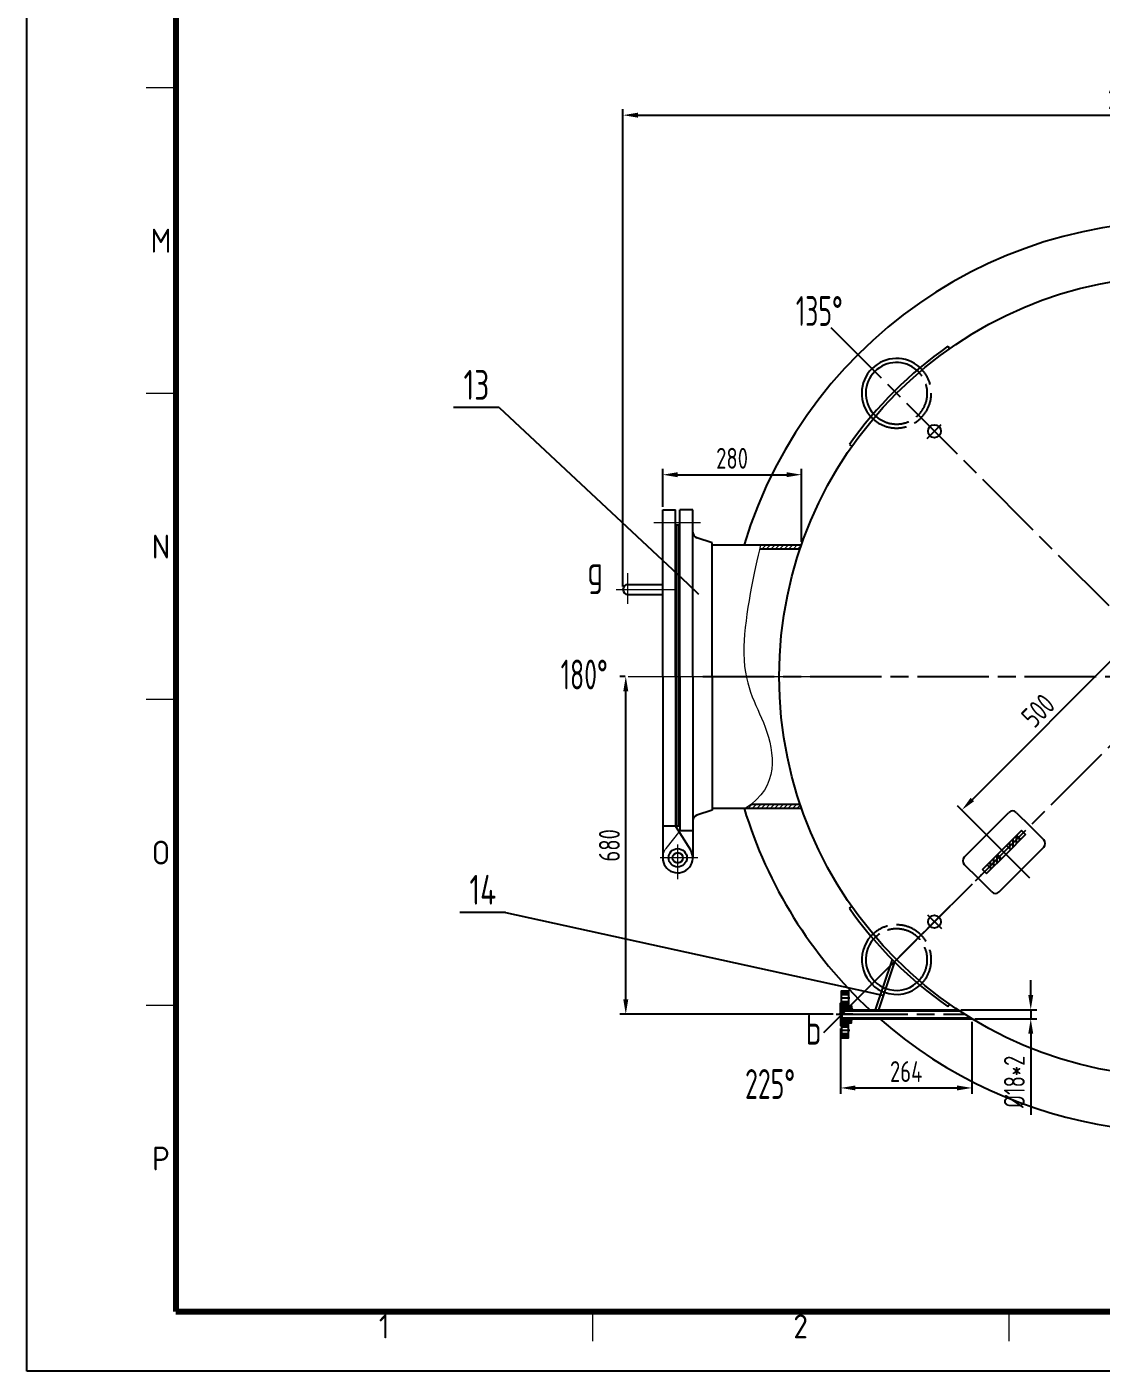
# Model space of a CAD drawing. Header units: millimetres. Extents: x 0 to 18099, y 0 to 10092.
# Drawn here: x 0 to 2163, y 0 to 2705 of the extents above; entities that cross this region are included whole.
import ezdxf
from ezdxf.enums import TextEntityAlignment as Align

# ---------------------------------------------------------------- set-up
doc = ezdxf.new("R2010")
doc.units = ezdxf.units.MM
doc.header["$LTSCALE"] = 12
for name, pattern in [('AM_ISO02W050', [7.5, 6, -1.5]), ('AM_ISO08W050', [18, 12, -1.5, 3, -1.5]), ('CENTER', [50.8, 31.75, -6.35, 6.35, -6.35]), ('DASHDOT-M', [36, 30, -3, 0, -3]), ('DASHDOT-S', [14, 10, -2, 0, -2]), ('DASHED2', [9.525, 6.35, -3.175]), ('EB_DASH', [6, 3, -3]), ('EB_DASHDOT', [39, 30, -3, 3, -3])]:
    doc.linetypes.add(name, pattern=pattern)
for name, color, linetype in [('1轮廓实线层', 7, 'Continuous'), ('3中心线层', 1, 'CENTER'), ('5剖面线层', 2, 'Continuous'), ('CDR_DIM', 7, 'Continuous'), ('CDR_DWG1', 4, 'Continuous'), ('CDR_DWG3', 1, 'DASHDOT-M'), ('中心线', 1, 'AM_ISO08W050'), ('虚线', 2, 'AM_ISO02W050')]:
    doc.layers.add(name, color=color, linetype=linetype)
for name, color, linetype, lineweight in [('2-中心线层', 1, 'EB_DASHDOT', 13), ('3-虚线层', 6, 'EB_DASH', 13), ('4-细实线层', 2, 'Continuous', 13), ('AM_5', 3, 'Continuous', 25), ('AM_6', 2, 'Continuous', 35), ('AM_BOR', 7, 'Continuous', 50)]:
    doc.layers.add(name, color=color, linetype=linetype, lineweight=lineweight)
doc.styles.add('ACISOTS', font='ISOCP.SHX')
doc.styles.add('HGCAD', font='HGCAD.SHX', dxfattribs={"width": 0.75, "bigfont": 'HZTXT.SHX'})
doc.styles.add('HZCF', font='isocp.shx', dxfattribs={"width": 0.8, "bigfont": 'sanctum.shx'})
doc.styles.get("Standard").update_dxf_attribs({"font": 'isocp.shx', "width": 0.8, "bigfont": 'sanctum.shx'})
doc.dimstyles.new('12 AM_GB', dxfattribs={"dimscale": 12, "dimtxt": 3.5, "dimasz": 2.5, "dimexe": 1, "dimexo": 0.5, "dimgap": 1, "dimtad": 1, "dimdsep": 46, "dimtxsty": 'HZCF', "dimcen": 0, "dimclrd": 7, "dimclre": 7, "dimclrt": 2, "dimadec": 0, "dimazin": 2, "dimtp": 0.1, "dimtm": 0.1, "dimtfac": 0.71, "dimtmove": 0, "dimatfit": 3, "dimfxl": 0, "dimlwd": -1, "dimlwe": -1, "dimarcsym": 0})
pattern_1 = [(225, (-1805.189, 42552.576), (-4.4901281, 4.4901281), [])]

# ---------------------------------------------------------------- blocks, each defined once
blk = doc.blocks.new('SANCTUM_V_A1')
at = {"layer": 'AM_BOR', "color": 1, "lineweight": 25}
for p, q in [((0, 0), (0, 841)), ((594, 0), (0, 0))]:
    blk.add_line(p, q, dxfattribs=at)
at = {"layer": 'AM_BOR', "color": 130, "lineweight": 80}
for p, q in [((25, 831), (25, 10)), ((25, 10), (584, 10))]:
    blk.add_line(p, q, dxfattribs=at)
at = {"layer": 'AM_BOR', "color": 1, "lineweight": 15}
for p, q in [((25, 215.25), (20, 215.25)), ((25, 163.9375), (20, 163.9375)), ((25, 112.625), (20, 112.625)), ((25, 61.3125), (20, 61.3125)), ((94.875, 10), (94.875, 5)), ((164.75, 10), (164.75, 5))]:
    blk.add_line(p, q, dxfattribs=at)
at = {"layer": 'AM_BOR', "color": 1, "lineweight": 25, "style": 'ACISOTS'}
for s, p in [('M', (22.5, 189.59375)), ('N', (22.5, 138.28125)), ('O', (22.5, 86.96875)), ('P', (22.5, 35.65625)), ('1', (59.9375, 7.5)), ('2', (129.8125, 7.5))]:
    blk.add_text(s, height=4, dxfattribs=at).set_placement(p, align=Align.MIDDLE)
at = {"layer": 'AM_BOR', "color": 2, "style": 'HZCF', "width": 0.75}
blk.add_attdef('DWG-NO.{10}', text='', height=5, rotation=180, dxfattribs=at).set_placement((50, 827.5), align=Align.MIDDLE_CENTER)
blk = doc.blocks.new('*D24')
at = {"color": 7}
for p, q in [((1638, 689.6), (1638, 557.9)), ((1902.5, 703.1), (1902.5, 557.9)), ((1668, 569.9), (1872.5, 569.9))]:
    blk.add_line(p, q, dxfattribs=at)
for points in [[(1668, 574.9), (1668, 564.9), (1638, 569.9)], [(1872.5, 574.9), (1872.5, 564.9), (1902.5, 569.9)]]:
    blk.add_solid(points, dxfattribs=at)
at = {"layer": 'Defpoints', "color": 0}
for p in [(1902.5, 709.1), (1638, 695.6), (1902.5, 569.9)]:
    blk.add_point(p, dxfattribs=at)
at = {"color": 2, "insert": (1770.2, 602.9), "char_height": 42, "attachment_point": 5, "style": 'HZCF'}
blk.add_mtext('264', dxfattribs=at)
blk = doc.blocks.new('*D34')
at = {"color": 7}
for p, q in [((1280, 1739.1), (1280, 1816.1)), ((1559.5, 1669.1), (1559.5, 1816.1)), ((1310, 1804.1), (1529.5, 1804.1))]:
    blk.add_line(p, q, dxfattribs=at)
for points in [[(1310, 1809.1), (1310, 1799.1), (1280, 1804.1)], [(1529.5, 1809.1), (1529.5, 1799.1), (1559.5, 1804.1)]]:
    blk.add_solid(points, dxfattribs=at)
at = {"layer": 'Defpoints', "color": 0}
for p in [(1559.5, 1804.1), (1280, 1733.1), (1559.5, 1663.1)]:
    blk.add_point(p, dxfattribs=at)
at = {"color": 2, "insert": (1419.7, 1837.1), "char_height": 42, "attachment_point": 5, "style": 'HZCF'}
blk.add_mtext('280', dxfattribs=at)
blk = doc.blocks.new('*D53')
at = {"color": 7}
for p, q in [((2021, 757.1), (2021, 787.1)), ((1880.1, 727.1), (2033, 727.1)), ((1908.5, 709.1), (2033, 709.1)), ((2021, 727.1), (2021, 709.1)), ((2021, 679.1), (2021, 515.5))]:
    blk.add_line(p, q, dxfattribs=at)
for points in [[(2016, 757.1), (2026, 757.1), (2021, 727.1)], [(2016, 679.1), (2026, 679.1), (2021, 709.1)]]:
    blk.add_solid(points, dxfattribs=at)
at = {"layer": 'Defpoints', "color": 0}
for p in [(1874.1, 727.1), (1902.5, 709.1), (2021, 709.1)]:
    blk.add_point(p, dxfattribs=at)
at = {"color": 2, "insert": (1988, 582.3), "char_height": 42, "attachment_point": 5, "rotation": 90, "style": 'HZCF'}
blk.add_mtext('%%c18*2', dxfattribs=at)
blk = doc.blocks.new('*D54')
at = {"color": 7}
for p, q in [((2316.4, 1402.3), (2227.4, 1491.3)), ((1903.5, 1150.5), (2214.7, 1461.6)), ((1962.9, 1048.7), (1873.8, 1137.8))]:
    blk.add_line(p, q, dxfattribs=at)
for points in [[(2211.1, 1465.2), (2218.2, 1458.1), (2235.9, 1482.9)], [(1900, 1154), (1907.1, 1147), (1882.3, 1129.3)]]:
    blk.add_solid(points, dxfattribs=at)
at = {"layer": 'Defpoints', "color": 0}
for p in [(2235.9, 1482.9), (2320.7, 1398.1), (1967.1, 1044.5)]:
    blk.add_point(p, dxfattribs=at)
at = {"color": 2, "insert": (2035.8, 1329.4), "char_height": 42, "attachment_point": 5, "rotation": 45, "style": 'HZCF'}
blk.add_mtext('500', dxfattribs=at)
blk = doc.blocks.new('*D60')
at = {"color": 7}
for p, q in [((1200, 1579.1), (1200, 2539.7)), ((1230, 2527.7), (3206.7, 2527.7)), ((3236.7, 1404.1), (3236.7, 2539.7))]:
    blk.add_line(p, q, dxfattribs=at)
for points in [[(1230, 2532.7), (1230, 2522.7), (1200, 2527.7)], [(3206.7, 2532.7), (3206.7, 2522.7), (3236.7, 2527.7)]]:
    blk.add_solid(points, dxfattribs=at)
at = {"layer": 'Defpoints', "color": 0}
for p in [(3236.7, 2527.7), (1200, 1573.1), (3236.7, 1398.1)]:
    blk.add_point(p, dxfattribs=at)
at = {"color": 2, "insert": (2218.3, 2560.7), "char_height": 42, "attachment_point": 5, "style": 'HZCF'}
blk.add_mtext('2037', dxfattribs=at)
blk = doc.blocks.new('*D65')
at = {"color": 7}
for p, q in [((1204.6, 1398.1), (1193.7, 1398.1)), ((1205.7, 748.1), (1205.7, 1368.1)), ((1623.3, 718.1), (1193.7, 718.1))]:
    blk.add_line(p, q, dxfattribs=at)
for points in [[(1200.7, 1368.1), (1210.7, 1368.1), (1205.7, 1398.1)], [(1200.7, 748.1), (1210.7, 748.1), (1205.7, 718.1)]]:
    blk.add_solid(points, dxfattribs=at)
at = {"layer": 'Defpoints', "color": 0}
for p in [(1205.7, 1398.1), (1210.6, 1398.1), (1629.3, 718.1)]:
    blk.add_point(p, dxfattribs=at)
at = {"color": 2, "insert": (1172.7, 1058.1), "char_height": 42, "attachment_point": 5, "rotation": 90, "style": 'HZCF'}
blk.add_mtext('680', dxfattribs=at)

msp = doc.modelspace()

# ---------------------------------------------------------------- hatches: boundary and pattern name
h = msp.add_hatch(color=256)
h.paths.add_polyline_path([(1661.848, 727.058), (1659.971, 731.058), (1656.615, 727.058)])
h.paths.add_polyline_path([(1661.848, 709.058), (1656.615, 709.058), (1659.971, 705.058)])
h = msp.add_hatch(color=256)
h.paths.add_polyline_path([(1641.033, 725.058), (1641.033, 727.058), (1639.253, 727.058)])
h.paths.add_polyline_path([(1639.253, 709.058), (1641.033, 709.058), (1641.033, 711.058)])
at = {"layer": '4-细实线层'}
h = msp.add_hatch(dxfattribs=at)
h.set_pattern_fill('ANSI31', color=256, scale=2, angle=90, style=0)
h.set_pattern_definition(pattern_1)
edge = h.paths.add_edge_path()
edge.add_arc((2320.679, 1398.058), 806, 160.805007, 161.40609)
edge.add_line((1556.75, 1655.058), (1475.109, 1655.058))
edge.add_line((1475.109, 1655.058), (1475.117, 1655.091))
edge.add_line((1475.117, 1655.091), (1475.124, 1655.123))
edge.add_line((1475.124, 1655.123), (1475.132, 1655.155))
edge.add_line((1475.132, 1655.155), (1475.14, 1655.188))
edge.add_line((1475.14, 1655.188), (1475.148, 1655.22))
edge.add_line((1475.148, 1655.22), (1475.156, 1655.252))
edge.add_line((1475.156, 1655.252), (1475.164, 1655.285))
edge.add_line((1475.164, 1655.285), (1475.171, 1655.317))
edge.add_line((1475.171, 1655.317), (1475.179, 1655.349))
edge.add_line((1475.179, 1655.349), (1475.187, 1655.382))
edge.add_line((1475.187, 1655.382), (1475.195, 1655.414))
edge.add_line((1475.195, 1655.414), (1475.203, 1655.446))
edge.add_line((1475.203, 1655.446), (1475.21, 1655.478))
edge.add_line((1475.21, 1655.478), (1475.218, 1655.511))
edge.add_line((1475.218, 1655.511), (1475.226, 1655.543))
edge.add_line((1475.226, 1655.543), (1475.234, 1655.575))
edge.add_line((1475.234, 1655.575), (1475.242, 1655.607))
edge.add_line((1475.242, 1655.607), (1475.249, 1655.64))
edge.add_line((1475.249, 1655.64), (1475.257, 1655.672))
edge.add_line((1475.257, 1655.672), (1475.265, 1655.704))
edge.add_line((1475.265, 1655.704), (1475.273, 1655.736))
edge.add_line((1475.273, 1655.736), (1475.281, 1655.769))
edge.add_line((1475.281, 1655.769), (1475.289, 1655.801))
edge.add_line((1475.289, 1655.801), (1475.296, 1655.833))
edge.add_line((1475.296, 1655.833), (1475.304, 1655.865))
edge.add_line((1475.304, 1655.865), (1475.312, 1655.897))
edge.add_line((1475.312, 1655.897), (1475.32, 1655.929))
edge.add_line((1475.32, 1655.929), (1475.327, 1655.962))
edge.add_line((1475.327, 1655.962), (1475.335, 1655.994))
edge.add_line((1475.335, 1655.994), (1475.343, 1656.026))
edge.add_line((1475.343, 1656.026), (1475.351, 1656.058))
edge.add_line((1475.351, 1656.058), (1475.359, 1656.09))
edge.add_line((1475.359, 1656.09), (1475.366, 1656.122))
edge.add_line((1475.366, 1656.122), (1475.374, 1656.154))
edge.add_line((1475.374, 1656.154), (1475.382, 1656.186))
edge.add_line((1475.382, 1656.186), (1475.39, 1656.218))
edge.add_line((1475.39, 1656.218), (1475.398, 1656.25))
edge.add_line((1475.398, 1656.25), (1475.405, 1656.283))
edge.add_line((1475.405, 1656.283), (1475.413, 1656.315))
edge.add_line((1475.413, 1656.315), (1475.421, 1656.347))
edge.add_line((1475.421, 1656.347), (1475.429, 1656.379))
edge.add_line((1475.429, 1656.379), (1475.436, 1656.411))
edge.add_line((1475.436, 1656.411), (1475.444, 1656.443))
edge.add_line((1475.444, 1656.443), (1475.452, 1656.475))
edge.add_line((1475.452, 1656.475), (1475.46, 1656.507))
edge.add_line((1475.46, 1656.507), (1475.468, 1656.539))
edge.add_line((1475.468, 1656.539), (1475.475, 1656.571))
edge.add_line((1475.475, 1656.571), (1475.483, 1656.603))
edge.add_line((1475.483, 1656.603), (1475.491, 1656.635))
edge.add_line((1475.491, 1656.635), (1475.499, 1656.667))
edge.add_line((1475.499, 1656.667), (1475.506, 1656.699))
edge.add_line((1475.506, 1656.699), (1475.514, 1656.73))
edge.add_line((1475.514, 1656.73), (1475.522, 1656.762))
edge.add_line((1475.522, 1656.762), (1475.53, 1656.794))
edge.add_line((1475.53, 1656.794), (1475.537, 1656.826))
edge.add_line((1475.537, 1656.826), (1475.545, 1656.858))
edge.add_line((1475.545, 1656.858), (1475.553, 1656.89))
edge.add_line((1475.553, 1656.89), (1475.561, 1656.922))
edge.add_line((1475.561, 1656.922), (1475.568, 1656.954))
edge.add_line((1475.568, 1656.954), (1475.576, 1656.986))
edge.add_line((1475.576, 1656.986), (1475.584, 1657.017))
edge.add_line((1475.584, 1657.017), (1475.592, 1657.049))
edge.add_line((1475.592, 1657.049), (1475.599, 1657.081))
edge.add_line((1475.599, 1657.081), (1475.607, 1657.113))
edge.add_line((1475.607, 1657.113), (1475.615, 1657.145))
edge.add_line((1475.615, 1657.145), (1475.623, 1657.177))
edge.add_line((1475.623, 1657.177), (1475.63, 1657.208))
edge.add_line((1475.63, 1657.208), (1475.638, 1657.24))
edge.add_line((1475.638, 1657.24), (1475.646, 1657.272))
edge.add_line((1475.646, 1657.272), (1475.654, 1657.304))
edge.add_line((1475.654, 1657.304), (1475.661, 1657.336))
edge.add_line((1475.661, 1657.336), (1475.669, 1657.367))
edge.add_line((1475.669, 1657.367), (1475.677, 1657.399))
edge.add_line((1475.677, 1657.399), (1475.685, 1657.431))
edge.add_line((1475.685, 1657.431), (1475.692, 1657.463))
edge.add_line((1475.692, 1657.463), (1475.7, 1657.494))
edge.add_line((1475.7, 1657.494), (1475.708, 1657.526))
edge.add_line((1475.708, 1657.526), (1475.716, 1657.558))
edge.add_line((1475.716, 1657.558), (1475.723, 1657.589))
edge.add_line((1475.723, 1657.589), (1475.731, 1657.621))
edge.add_line((1475.731, 1657.621), (1475.739, 1657.653))
edge.add_line((1475.739, 1657.653), (1475.746, 1657.685))
edge.add_line((1475.746, 1657.685), (1475.754, 1657.716))
edge.add_line((1475.754, 1657.716), (1475.762, 1657.748))
edge.add_line((1475.762, 1657.748), (1475.77, 1657.779))
edge.add_line((1475.77, 1657.779), (1475.777, 1657.811))
edge.add_line((1475.777, 1657.811), (1475.785, 1657.843))
edge.add_line((1475.785, 1657.843), (1475.793, 1657.874))
edge.add_line((1475.793, 1657.874), (1475.8, 1657.906))
edge.add_line((1475.8, 1657.906), (1475.808, 1657.938))
edge.add_line((1475.808, 1657.938), (1475.816, 1657.969))
edge.add_line((1475.816, 1657.969), (1475.824, 1658.001))
edge.add_line((1475.824, 1658.001), (1475.831, 1658.032))
edge.add_line((1475.831, 1658.032), (1475.839, 1658.064))
edge.add_line((1475.839, 1658.064), (1475.847, 1658.095))
edge.add_line((1475.847, 1658.095), (1475.854, 1658.127))
edge.add_line((1475.854, 1658.127), (1475.862, 1658.159))
edge.add_line((1475.862, 1658.159), (1475.87, 1658.19))
edge.add_line((1475.87, 1658.19), (1475.878, 1658.222))
edge.add_line((1475.878, 1658.222), (1475.885, 1658.253))
edge.add_line((1475.885, 1658.253), (1475.893, 1658.285))
edge.add_line((1475.893, 1658.285), (1475.901, 1658.316))
edge.add_line((1475.901, 1658.316), (1475.908, 1658.348))
edge.add_line((1475.908, 1658.348), (1475.916, 1658.379))
edge.add_line((1475.916, 1658.379), (1475.924, 1658.411))
edge.add_line((1475.924, 1658.411), (1475.931, 1658.442))
edge.add_line((1475.931, 1658.442), (1475.939, 1658.473))
edge.add_line((1475.939, 1658.473), (1475.947, 1658.505))
edge.add_line((1475.947, 1658.505), (1475.955, 1658.536))
edge.add_line((1475.955, 1658.536), (1475.962, 1658.568))
edge.add_line((1475.962, 1658.568), (1475.97, 1658.599))
edge.add_line((1475.97, 1658.599), (1475.978, 1658.631))
edge.add_line((1475.978, 1658.631), (1475.985, 1658.662))
edge.add_line((1475.985, 1658.662), (1475.993, 1658.693))
edge.add_line((1475.993, 1658.693), (1476.001, 1658.725))
edge.add_line((1476.001, 1658.725), (1476.008, 1658.756))
edge.add_line((1476.008, 1658.756), (1476.016, 1658.787))
edge.add_line((1476.016, 1658.787), (1476.024, 1658.819))
edge.add_line((1476.024, 1658.819), (1476.031, 1658.85))
edge.add_line((1476.031, 1658.85), (1476.039, 1658.882))
edge.add_line((1476.039, 1658.882), (1476.047, 1658.913))
edge.add_line((1476.047, 1658.913), (1476.054, 1658.944))
edge.add_line((1476.054, 1658.944), (1476.062, 1658.975))
edge.add_line((1476.062, 1658.975), (1476.07, 1659.007))
edge.add_line((1476.07, 1659.007), (1476.077, 1659.038))
edge.add_line((1476.077, 1659.038), (1476.085, 1659.069))
edge.add_line((1476.085, 1659.069), (1476.093, 1659.101))
edge.add_line((1476.093, 1659.101), (1476.1, 1659.132))
edge.add_line((1476.1, 1659.132), (1476.108, 1659.163))
edge.add_line((1476.108, 1659.163), (1476.116, 1659.194))
edge.add_line((1476.116, 1659.194), (1476.123, 1659.226))
edge.add_line((1476.123, 1659.226), (1476.131, 1659.257))
edge.add_line((1476.131, 1659.257), (1476.139, 1659.288))
edge.add_line((1476.139, 1659.288), (1476.146, 1659.319))
edge.add_line((1476.146, 1659.319), (1476.154, 1659.35))
edge.add_line((1476.154, 1659.35), (1476.162, 1659.382))
edge.add_line((1476.162, 1659.382), (1476.169, 1659.413))
edge.add_line((1476.169, 1659.413), (1476.177, 1659.444))
edge.add_line((1476.177, 1659.444), (1476.185, 1659.475))
edge.add_line((1476.185, 1659.475), (1476.192, 1659.506))
edge.add_line((1476.192, 1659.506), (1476.2, 1659.537))
edge.add_line((1476.2, 1659.537), (1476.208, 1659.569))
edge.add_line((1476.208, 1659.569), (1476.215, 1659.6))
edge.add_line((1476.215, 1659.6), (1476.223, 1659.631))
edge.add_line((1476.223, 1659.631), (1476.23, 1659.662))
edge.add_line((1476.23, 1659.662), (1476.238, 1659.693))
edge.add_line((1476.238, 1659.693), (1476.246, 1659.724))
edge.add_line((1476.246, 1659.724), (1476.253, 1659.755))
edge.add_line((1476.253, 1659.755), (1476.261, 1659.786))
edge.add_line((1476.261, 1659.786), (1476.269, 1659.817))
edge.add_line((1476.269, 1659.817), (1476.276, 1659.848))
edge.add_line((1476.276, 1659.848), (1476.284, 1659.879))
edge.add_line((1476.284, 1659.879), (1476.292, 1659.911))
edge.add_line((1476.292, 1659.911), (1476.299, 1659.942))
edge.add_line((1476.299, 1659.942), (1476.307, 1659.973))
edge.add_line((1476.307, 1659.973), (1476.314, 1660.004))
edge.add_line((1476.314, 1660.004), (1476.322, 1660.035))
edge.add_line((1476.322, 1660.035), (1476.33, 1660.066))
edge.add_line((1476.33, 1660.066), (1476.337, 1660.097))
edge.add_line((1476.337, 1660.097), (1476.345, 1660.128))
edge.add_line((1476.345, 1660.128), (1476.353, 1660.158))
edge.add_line((1476.353, 1660.158), (1476.36, 1660.189))
edge.add_line((1476.36, 1660.189), (1476.368, 1660.22))
edge.add_line((1476.368, 1660.22), (1476.375, 1660.251))
edge.add_line((1476.375, 1660.251), (1476.383, 1660.282))
edge.add_line((1476.383, 1660.282), (1476.391, 1660.313))
edge.add_line((1476.391, 1660.313), (1476.398, 1660.344))
edge.add_line((1476.398, 1660.344), (1476.406, 1660.375))
edge.add_line((1476.406, 1660.375), (1476.413, 1660.406))
edge.add_line((1476.413, 1660.406), (1476.421, 1660.437))
edge.add_line((1476.421, 1660.437), (1476.429, 1660.468))
edge.add_line((1476.429, 1660.468), (1476.436, 1660.498))
edge.add_line((1476.436, 1660.498), (1476.444, 1660.529))
edge.add_line((1476.444, 1660.529), (1476.451, 1660.56))
edge.add_line((1476.451, 1660.56), (1476.459, 1660.591))
edge.add_line((1476.459, 1660.591), (1476.467, 1660.622))
edge.add_line((1476.467, 1660.622), (1476.474, 1660.653))
edge.add_line((1476.474, 1660.653), (1476.482, 1660.683))
edge.add_line((1476.482, 1660.683), (1476.489, 1660.714))
edge.add_line((1476.489, 1660.714), (1476.497, 1660.745))
edge.add_line((1476.497, 1660.745), (1476.505, 1660.776))
edge.add_line((1476.505, 1660.776), (1476.512, 1660.807))
edge.add_line((1476.512, 1660.807), (1476.52, 1660.837))
edge.add_line((1476.52, 1660.837), (1476.527, 1660.868))
edge.add_line((1476.527, 1660.868), (1476.535, 1660.899))
edge.add_line((1476.535, 1660.899), (1476.543, 1660.93))
edge.add_line((1476.543, 1660.93), (1476.55, 1660.96))
edge.add_line((1476.55, 1660.96), (1476.558, 1660.991))
edge.add_line((1476.558, 1660.991), (1476.565, 1661.022))
edge.add_line((1476.565, 1661.022), (1476.573, 1661.052))
edge.add_line((1476.573, 1661.052), (1476.58, 1661.083))
edge.add_line((1476.58, 1661.083), (1476.588, 1661.114))
edge.add_line((1476.588, 1661.114), (1476.596, 1661.145))
edge.add_line((1476.596, 1661.145), (1476.603, 1661.175))
edge.add_line((1476.603, 1661.175), (1476.611, 1661.206))
edge.add_line((1476.611, 1661.206), (1476.618, 1661.236))
edge.add_line((1476.618, 1661.236), (1476.626, 1661.267))
edge.add_line((1476.626, 1661.267), (1476.633, 1661.298))
edge.add_line((1476.633, 1661.298), (1476.641, 1661.328))
edge.add_line((1476.641, 1661.328), (1476.649, 1661.359))
edge.add_line((1476.649, 1661.359), (1476.656, 1661.39))
edge.add_line((1476.656, 1661.39), (1476.664, 1661.42))
edge.add_line((1476.664, 1661.42), (1476.671, 1661.451))
edge.add_line((1476.671, 1661.451), (1476.679, 1661.481))
edge.add_line((1476.679, 1661.481), (1476.686, 1661.512))
edge.add_line((1476.686, 1661.512), (1476.694, 1661.542))
edge.add_line((1476.694, 1661.542), (1476.701, 1661.573))
edge.add_line((1476.701, 1661.573), (1476.709, 1661.603))
edge.add_line((1476.709, 1661.603), (1476.717, 1661.634))
edge.add_line((1476.717, 1661.634), (1476.724, 1661.665))
edge.add_line((1476.724, 1661.665), (1476.732, 1661.695))
edge.add_line((1476.732, 1661.695), (1476.739, 1661.726))
edge.add_line((1476.739, 1661.726), (1476.747, 1661.756))
edge.add_line((1476.747, 1661.756), (1476.754, 1661.787))
edge.add_line((1476.754, 1661.787), (1476.762, 1661.817))
edge.add_line((1476.762, 1661.817), (1476.769, 1661.847))
edge.add_line((1476.769, 1661.847), (1476.777, 1661.878))
edge.add_line((1476.777, 1661.878), (1476.784, 1661.908))
edge.add_line((1476.784, 1661.908), (1476.792, 1661.939))
edge.add_line((1476.792, 1661.939), (1476.8, 1661.969))
edge.add_line((1476.8, 1661.969), (1476.807, 1662))
edge.add_line((1476.807, 1662), (1476.815, 1662.03))
edge.add_line((1476.815, 1662.03), (1476.822, 1662.06))
edge.add_line((1476.822, 1662.06), (1476.83, 1662.091))
edge.add_line((1476.83, 1662.091), (1476.837, 1662.121))
edge.add_line((1476.837, 1662.121), (1476.845, 1662.152))
edge.add_line((1476.845, 1662.152), (1476.852, 1662.182))
edge.add_line((1476.852, 1662.182), (1476.86, 1662.212))
edge.add_line((1476.86, 1662.212), (1476.867, 1662.243))
edge.add_line((1476.867, 1662.243), (1476.875, 1662.273))
edge.add_line((1476.875, 1662.273), (1476.882, 1662.303))
edge.add_line((1476.882, 1662.303), (1476.89, 1662.334))
edge.add_line((1476.89, 1662.334), (1476.897, 1662.364))
edge.add_line((1476.897, 1662.364), (1476.905, 1662.394))
edge.add_line((1476.905, 1662.394), (1476.912, 1662.424))
edge.add_line((1476.912, 1662.424), (1476.92, 1662.455))
edge.add_line((1476.92, 1662.455), (1476.927, 1662.485))
edge.add_line((1476.927, 1662.485), (1476.935, 1662.515))
edge.add_line((1476.935, 1662.515), (1476.942, 1662.545))
edge.add_line((1476.942, 1662.545), (1476.95, 1662.576))
edge.add_line((1476.95, 1662.576), (1476.957, 1662.606))
edge.add_line((1476.957, 1662.606), (1476.965, 1662.636))
edge.add_line((1476.965, 1662.636), (1476.972, 1662.666))
edge.add_line((1476.972, 1662.666), (1476.98, 1662.697))
edge.add_line((1476.98, 1662.697), (1476.987, 1662.727))
edge.add_line((1476.987, 1662.727), (1476.995, 1662.757))
edge.add_line((1476.995, 1662.757), (1477.002, 1662.787))
edge.add_line((1477.002, 1662.787), (1477.01, 1662.817))
edge.add_line((1477.01, 1662.817), (1477.017, 1662.847))
edge.add_line((1477.017, 1662.847), (1477.025, 1662.877))
edge.add_line((1477.025, 1662.877), (1477.032, 1662.908))
edge.add_line((1477.032, 1662.908), (1477.04, 1662.938))
edge.add_line((1477.04, 1662.938), (1477.047, 1662.968))
edge.add_line((1477.047, 1662.968), (1477.055, 1662.998))
edge.add_line((1477.055, 1662.998), (1477.062, 1663.028))
edge.add_line((1477.062, 1663.028), (1477.07, 1663.058))
edge.add_line((1477.07, 1663.058), (1559.488, 1663.058))
h = msp.add_hatch(dxfattribs=at)
h.set_pattern_fill('ANSI31', color=256, scale=2, angle=90, style=0)
h.set_pattern_definition(pattern_1)
edge = h.paths.add_edge_path()
edge.add_arc((2320.679, 1398.058), 806, 198.59391, 199.194993)
edge.add_line((1559.488, 1133.058), (1446.513, 1133.058))
edge.add_line((1446.513, 1133.058), (1446.562, 1133.088))
edge.add_line((1446.562, 1133.088), (1446.611, 1133.118))
edge.add_line((1446.611, 1133.118), (1446.661, 1133.149))
edge.add_line((1446.661, 1133.149), (1446.71, 1133.179))
edge.add_line((1446.71, 1133.179), (1446.759, 1133.209))
edge.add_line((1446.759, 1133.209), (1446.808, 1133.239))
edge.add_line((1446.808, 1133.239), (1446.857, 1133.269))
edge.add_line((1446.857, 1133.269), (1446.906, 1133.3))
edge.add_line((1446.906, 1133.3), (1446.954, 1133.33))
edge.add_line((1446.954, 1133.33), (1447.003, 1133.36))
edge.add_line((1447.003, 1133.36), (1447.052, 1133.39))
edge.add_line((1447.052, 1133.39), (1447.101, 1133.421))
edge.add_line((1447.101, 1133.421), (1447.15, 1133.451))
edge.add_line((1447.15, 1133.451), (1447.199, 1133.481))
edge.add_line((1447.199, 1133.481), (1447.247, 1133.511))
edge.add_line((1447.247, 1133.511), (1447.296, 1133.542))
edge.add_line((1447.296, 1133.542), (1447.345, 1133.572))
edge.add_line((1447.345, 1133.572), (1447.394, 1133.602))
edge.add_line((1447.394, 1133.602), (1447.442, 1133.632))
edge.add_line((1447.442, 1133.632), (1447.491, 1133.663))
edge.add_line((1447.491, 1133.663), (1447.54, 1133.693))
edge.add_line((1447.54, 1133.693), (1447.588, 1133.723))
edge.add_line((1447.588, 1133.723), (1447.637, 1133.754))
edge.add_line((1447.637, 1133.754), (1447.685, 1133.784))
edge.add_line((1447.685, 1133.784), (1447.734, 1133.815))
edge.add_line((1447.734, 1133.815), (1447.782, 1133.845))
edge.add_line((1447.782, 1133.845), (1447.831, 1133.875))
edge.add_line((1447.831, 1133.875), (1447.879, 1133.906))
edge.add_line((1447.879, 1133.906), (1447.927, 1133.936))
edge.add_line((1447.927, 1133.936), (1447.976, 1133.966))
edge.add_line((1447.976, 1133.966), (1448.024, 1133.997))
edge.add_line((1448.024, 1133.997), (1448.072, 1134.027))
edge.add_line((1448.072, 1134.027), (1448.121, 1134.058))
edge.add_line((1448.121, 1134.058), (1448.169, 1134.088))
edge.add_line((1448.169, 1134.088), (1448.217, 1134.119))
edge.add_line((1448.217, 1134.119), (1448.265, 1134.149))
edge.add_line((1448.265, 1134.149), (1448.314, 1134.18))
edge.add_line((1448.314, 1134.18), (1448.362, 1134.21))
edge.add_line((1448.362, 1134.21), (1448.41, 1134.241))
edge.add_line((1448.41, 1134.241), (1448.458, 1134.271))
edge.add_line((1448.458, 1134.271), (1448.506, 1134.302))
edge.add_line((1448.506, 1134.302), (1448.554, 1134.332))
edge.add_line((1448.554, 1134.332), (1448.602, 1134.363))
edge.add_line((1448.602, 1134.363), (1448.65, 1134.393))
edge.add_line((1448.65, 1134.393), (1448.698, 1134.424))
edge.add_line((1448.698, 1134.424), (1448.746, 1134.454))
edge.add_line((1448.746, 1134.454), (1448.794, 1134.485))
edge.add_line((1448.794, 1134.485), (1448.842, 1134.515))
edge.add_line((1448.842, 1134.515), (1448.89, 1134.546))
edge.add_line((1448.89, 1134.546), (1448.937, 1134.576))
edge.add_line((1448.937, 1134.576), (1448.985, 1134.607))
edge.add_line((1448.985, 1134.607), (1449.033, 1134.638))
edge.add_line((1449.033, 1134.638), (1449.081, 1134.668))
edge.add_line((1449.081, 1134.668), (1449.129, 1134.699))
edge.add_line((1449.129, 1134.699), (1449.176, 1134.729))
edge.add_line((1449.176, 1134.729), (1449.224, 1134.76))
edge.add_line((1449.224, 1134.76), (1449.272, 1134.791))
edge.add_line((1449.272, 1134.791), (1449.319, 1134.821))
edge.add_line((1449.319, 1134.821), (1449.367, 1134.852))
edge.add_line((1449.367, 1134.852), (1449.414, 1134.883))
edge.add_line((1449.414, 1134.883), (1449.462, 1134.913))
edge.add_line((1449.462, 1134.913), (1449.509, 1134.944))
edge.add_line((1449.509, 1134.944), (1449.557, 1134.975))
edge.add_line((1449.557, 1134.975), (1449.604, 1135.006))
edge.add_line((1449.604, 1135.006), (1449.652, 1135.036))
edge.add_line((1449.652, 1135.036), (1449.699, 1135.067))
edge.add_line((1449.699, 1135.067), (1449.747, 1135.098))
edge.add_line((1449.747, 1135.098), (1449.794, 1135.128))
edge.add_line((1449.794, 1135.128), (1449.841, 1135.159))
edge.add_line((1449.841, 1135.159), (1449.889, 1135.19))
edge.add_line((1449.889, 1135.19), (1449.936, 1135.221))
edge.add_line((1449.936, 1135.221), (1449.983, 1135.251))
edge.add_line((1449.983, 1135.251), (1450.03, 1135.282))
edge.add_line((1450.03, 1135.282), (1450.078, 1135.313))
edge.add_line((1450.078, 1135.313), (1450.125, 1135.344))
edge.add_line((1450.125, 1135.344), (1450.172, 1135.375))
edge.add_line((1450.172, 1135.375), (1450.219, 1135.405))
edge.add_line((1450.219, 1135.405), (1450.266, 1135.436))
edge.add_line((1450.266, 1135.436), (1450.313, 1135.467))
edge.add_line((1450.313, 1135.467), (1450.36, 1135.498))
edge.add_line((1450.36, 1135.498), (1450.407, 1135.529))
edge.add_line((1450.407, 1135.529), (1450.454, 1135.56))
edge.add_line((1450.454, 1135.56), (1450.501, 1135.591))
edge.add_line((1450.501, 1135.591), (1450.548, 1135.621))
edge.add_line((1450.548, 1135.621), (1450.595, 1135.652))
edge.add_line((1450.595, 1135.652), (1450.642, 1135.683))
edge.add_line((1450.642, 1135.683), (1450.689, 1135.714))
edge.add_line((1450.689, 1135.714), (1450.735, 1135.745))
edge.add_line((1450.735, 1135.745), (1450.782, 1135.776))
edge.add_line((1450.782, 1135.776), (1450.829, 1135.807))
edge.add_line((1450.829, 1135.807), (1450.876, 1135.838))
edge.add_line((1450.876, 1135.838), (1450.923, 1135.869))
edge.add_line((1450.923, 1135.869), (1450.969, 1135.9))
edge.add_line((1450.969, 1135.9), (1451.016, 1135.931))
edge.add_line((1451.016, 1135.931), (1451.063, 1135.962))
edge.add_line((1451.063, 1135.962), (1451.109, 1135.993))
edge.add_line((1451.109, 1135.993), (1451.156, 1136.024))
edge.add_line((1451.156, 1136.024), (1451.202, 1136.055))
edge.add_line((1451.202, 1136.055), (1451.249, 1136.086))
edge.add_line((1451.249, 1136.086), (1451.295, 1136.117))
edge.add_line((1451.295, 1136.117), (1451.342, 1136.148))
edge.add_line((1451.342, 1136.148), (1451.388, 1136.179))
edge.add_line((1451.388, 1136.179), (1451.435, 1136.21))
edge.add_line((1451.435, 1136.21), (1451.481, 1136.241))
edge.add_line((1451.481, 1136.241), (1451.528, 1136.272))
edge.add_line((1451.528, 1136.272), (1451.574, 1136.303))
edge.add_line((1451.574, 1136.303), (1451.62, 1136.334))
edge.add_line((1451.62, 1136.334), (1451.666, 1136.365))
edge.add_line((1451.666, 1136.365), (1451.713, 1136.396))
edge.add_line((1451.713, 1136.396), (1451.759, 1136.427))
edge.add_line((1451.759, 1136.427), (1451.805, 1136.458))
edge.add_line((1451.805, 1136.458), (1451.851, 1136.49))
edge.add_line((1451.851, 1136.49), (1451.898, 1136.521))
edge.add_line((1451.898, 1136.521), (1451.944, 1136.552))
edge.add_line((1451.944, 1136.552), (1451.99, 1136.583))
edge.add_line((1451.99, 1136.583), (1452.036, 1136.614))
edge.add_line((1452.036, 1136.614), (1452.082, 1136.645))
edge.add_line((1452.082, 1136.645), (1452.128, 1136.676))
edge.add_line((1452.128, 1136.676), (1452.174, 1136.708))
edge.add_line((1452.174, 1136.708), (1452.22, 1136.739))
edge.add_line((1452.22, 1136.739), (1452.266, 1136.77))
edge.add_line((1452.266, 1136.77), (1452.312, 1136.801))
edge.add_line((1452.312, 1136.801), (1452.358, 1136.832))
edge.add_line((1452.358, 1136.832), (1452.404, 1136.864))
edge.add_line((1452.404, 1136.864), (1452.45, 1136.895))
edge.add_line((1452.45, 1136.895), (1452.495, 1136.926))
edge.add_line((1452.495, 1136.926), (1452.541, 1136.957))
edge.add_line((1452.541, 1136.957), (1452.587, 1136.989))
edge.add_line((1452.587, 1136.989), (1452.633, 1137.02))
edge.add_line((1452.633, 1137.02), (1452.678, 1137.051))
edge.add_line((1452.678, 1137.051), (1452.724, 1137.082))
edge.add_line((1452.724, 1137.082), (1452.77, 1137.114))
edge.add_line((1452.77, 1137.114), (1452.815, 1137.145))
edge.add_line((1452.815, 1137.145), (1452.861, 1137.176))
edge.add_line((1452.861, 1137.176), (1452.907, 1137.208))
edge.add_line((1452.907, 1137.208), (1452.952, 1137.239))
edge.add_line((1452.952, 1137.239), (1452.998, 1137.27))
edge.add_line((1452.998, 1137.27), (1453.043, 1137.302))
edge.add_line((1453.043, 1137.302), (1453.089, 1137.333))
edge.add_line((1453.089, 1137.333), (1453.134, 1137.364))
edge.add_line((1453.134, 1137.364), (1453.18, 1137.396))
edge.add_line((1453.18, 1137.396), (1453.225, 1137.427))
edge.add_line((1453.225, 1137.427), (1453.271, 1137.458))
edge.add_line((1453.271, 1137.458), (1453.316, 1137.49))
edge.add_line((1453.316, 1137.49), (1453.361, 1137.521))
edge.add_line((1453.361, 1137.521), (1453.406, 1137.553))
edge.add_line((1453.406, 1137.553), (1453.452, 1137.584))
edge.add_line((1453.452, 1137.584), (1453.497, 1137.615))
edge.add_line((1453.497, 1137.615), (1453.542, 1137.647))
edge.add_line((1453.542, 1137.647), (1453.587, 1137.678))
edge.add_line((1453.587, 1137.678), (1453.633, 1137.71))
edge.add_line((1453.633, 1137.71), (1453.678, 1137.741))
edge.add_line((1453.678, 1137.741), (1453.723, 1137.773))
edge.add_line((1453.723, 1137.773), (1453.768, 1137.804))
edge.add_line((1453.768, 1137.804), (1453.813, 1137.836))
edge.add_line((1453.813, 1137.836), (1453.858, 1137.867))
edge.add_line((1453.858, 1137.867), (1453.903, 1137.899))
edge.add_line((1453.903, 1137.899), (1453.948, 1137.93))
edge.add_line((1453.948, 1137.93), (1453.993, 1137.962))
edge.add_line((1453.993, 1137.962), (1454.038, 1137.993))
edge.add_line((1454.038, 1137.993), (1454.083, 1138.025))
edge.add_line((1454.083, 1138.025), (1454.128, 1138.056))
edge.add_line((1454.128, 1138.056), (1454.173, 1138.088))
edge.add_line((1454.173, 1138.088), (1454.218, 1138.119))
edge.add_line((1454.218, 1138.119), (1454.262, 1138.151))
edge.add_line((1454.262, 1138.151), (1454.307, 1138.183))
edge.add_line((1454.307, 1138.183), (1454.352, 1138.214))
edge.add_line((1454.352, 1138.214), (1454.397, 1138.246))
edge.add_line((1454.397, 1138.246), (1454.441, 1138.277))
edge.add_line((1454.441, 1138.277), (1454.486, 1138.309))
edge.add_line((1454.486, 1138.309), (1454.531, 1138.341))
edge.add_line((1454.531, 1138.341), (1454.575, 1138.372))
edge.add_line((1454.575, 1138.372), (1454.62, 1138.404))
edge.add_line((1454.62, 1138.404), (1454.665, 1138.435))
edge.add_line((1454.665, 1138.435), (1454.709, 1138.467))
edge.add_line((1454.709, 1138.467), (1454.754, 1138.499))
edge.add_line((1454.754, 1138.499), (1454.798, 1138.53))
edge.add_line((1454.798, 1138.53), (1454.843, 1138.562))
edge.add_line((1454.843, 1138.562), (1454.887, 1138.594))
edge.add_line((1454.887, 1138.594), (1454.931, 1138.625))
edge.add_line((1454.931, 1138.625), (1454.976, 1138.657))
edge.add_line((1454.976, 1138.657), (1455.02, 1138.689))
edge.add_line((1455.02, 1138.689), (1455.065, 1138.721))
edge.add_line((1455.065, 1138.721), (1455.109, 1138.752))
edge.add_line((1455.109, 1138.752), (1455.153, 1138.784))
edge.add_line((1455.153, 1138.784), (1455.197, 1138.816))
edge.add_line((1455.197, 1138.816), (1455.242, 1138.848))
edge.add_line((1455.242, 1138.848), (1455.286, 1138.879))
edge.add_line((1455.286, 1138.879), (1455.33, 1138.911))
edge.add_line((1455.33, 1138.911), (1455.374, 1138.943))
edge.add_line((1455.374, 1138.943), (1455.418, 1138.975))
edge.add_line((1455.418, 1138.975), (1455.463, 1139.006))
edge.add_line((1455.463, 1139.006), (1455.507, 1139.038))
edge.add_line((1455.507, 1139.038), (1455.551, 1139.07))
edge.add_line((1455.551, 1139.07), (1455.595, 1139.102))
edge.add_line((1455.595, 1139.102), (1455.639, 1139.134))
edge.add_line((1455.639, 1139.134), (1455.683, 1139.166))
edge.add_line((1455.683, 1139.166), (1455.727, 1139.197))
edge.add_line((1455.727, 1139.197), (1455.771, 1139.229))
edge.add_line((1455.771, 1139.229), (1455.815, 1139.261))
edge.add_line((1455.815, 1139.261), (1455.858, 1139.293))
edge.add_line((1455.858, 1139.293), (1455.902, 1139.325))
edge.add_line((1455.902, 1139.325), (1455.946, 1139.357))
edge.add_line((1455.946, 1139.357), (1455.99, 1139.389))
edge.add_line((1455.99, 1139.389), (1456.034, 1139.42))
edge.add_line((1456.034, 1139.42), (1456.077, 1139.452))
edge.add_line((1456.077, 1139.452), (1456.121, 1139.484))
edge.add_line((1456.121, 1139.484), (1456.165, 1139.516))
edge.add_line((1456.165, 1139.516), (1456.209, 1139.548))
edge.add_line((1456.209, 1139.548), (1456.252, 1139.58))
edge.add_line((1456.252, 1139.58), (1456.296, 1139.612))
edge.add_line((1456.296, 1139.612), (1456.339, 1139.644))
edge.add_line((1456.339, 1139.644), (1456.383, 1139.676))
edge.add_line((1456.383, 1139.676), (1456.427, 1139.708))
edge.add_line((1456.427, 1139.708), (1456.47, 1139.74))
edge.add_line((1456.47, 1139.74), (1456.514, 1139.772))
edge.add_line((1456.514, 1139.772), (1456.557, 1139.804))
edge.add_line((1456.557, 1139.804), (1456.601, 1139.836))
edge.add_line((1456.601, 1139.836), (1456.644, 1139.868))
edge.add_line((1456.644, 1139.868), (1456.687, 1139.9))
edge.add_line((1456.687, 1139.9), (1456.731, 1139.932))
edge.add_line((1456.731, 1139.932), (1456.774, 1139.964))
edge.add_line((1456.774, 1139.964), (1456.817, 1139.996))
edge.add_line((1456.817, 1139.996), (1456.861, 1140.028))
edge.add_line((1456.861, 1140.028), (1456.904, 1140.06))
edge.add_line((1456.904, 1140.06), (1456.947, 1140.092))
edge.add_line((1456.947, 1140.092), (1456.99, 1140.124))
edge.add_line((1456.99, 1140.124), (1457.034, 1140.156))
edge.add_line((1457.034, 1140.156), (1457.077, 1140.189))
edge.add_line((1457.077, 1140.189), (1457.12, 1140.221))
edge.add_line((1457.12, 1140.221), (1457.163, 1140.253))
edge.add_line((1457.163, 1140.253), (1457.206, 1140.285))
edge.add_line((1457.206, 1140.285), (1457.249, 1140.317))
edge.add_line((1457.249, 1140.317), (1457.292, 1140.349))
edge.add_line((1457.292, 1140.349), (1457.335, 1140.381))
edge.add_line((1457.335, 1140.381), (1457.378, 1140.413))
edge.add_line((1457.378, 1140.413), (1457.421, 1140.446))
edge.add_line((1457.421, 1140.446), (1457.464, 1140.478))
edge.add_line((1457.464, 1140.478), (1457.507, 1140.51))
edge.add_line((1457.507, 1140.51), (1457.55, 1140.542))
edge.add_line((1457.55, 1140.542), (1457.593, 1140.574))
edge.add_line((1457.593, 1140.574), (1457.636, 1140.606))
edge.add_line((1457.636, 1140.606), (1457.678, 1140.639))
edge.add_line((1457.678, 1140.639), (1457.721, 1140.671))
edge.add_line((1457.721, 1140.671), (1457.764, 1140.703))
edge.add_line((1457.764, 1140.703), (1457.807, 1140.735))
edge.add_line((1457.807, 1140.735), (1457.849, 1140.768))
edge.add_line((1457.849, 1140.768), (1457.892, 1140.8))
edge.add_line((1457.892, 1140.8), (1457.935, 1140.832))
edge.add_line((1457.935, 1140.832), (1457.977, 1140.864))
edge.add_line((1457.977, 1140.864), (1458.02, 1140.897))
edge.add_line((1458.02, 1140.897), (1458.063, 1140.929))
edge.add_line((1458.063, 1140.929), (1458.105, 1140.961))
edge.add_line((1458.105, 1140.961), (1458.148, 1140.994))
edge.add_line((1458.148, 1140.994), (1458.19, 1141.026))
edge.add_line((1458.19, 1141.026), (1458.233, 1141.058))
edge.add_line((1458.233, 1141.058), (1556.75, 1141.058))
at = {"layer": '5剖面线层'}
h = msp.add_hatch(dxfattribs=at)
h.set_pattern_fill('ANSI31', color=256, angle=180, style=0)
h.paths.add_polyline_path([(1639.971, 757.558), (1639.971, 765.558), (1653.971, 765.558), (1653.971, 757.558)])
h = msp.add_hatch(dxfattribs=at)
h.set_pattern_fill('ANSI31', color=256, angle=180, style=0)
h.paths.add_polyline_path([(1653.971, 743.558), (1639.971, 743.558), (1639.971, 740.558), (1637.971, 740.558), (1637.971, 729.308), (1637.971, 727.058), (1649.679, 727.058), (1657.779, 735.158), (1653.971, 735.558)])
h.paths.add_polyline_path([(1653.971, 700.558), (1659.971, 701.189), (1659.971, 702.808), (1659.971, 705.058), (1656.615, 709.058), (1637.971, 709.058), (1637.971, 706.808), (1637.971, 695.558), (1639.971, 695.558), (1639.971, 692.558), (1653.971, 692.558)])
h = msp.add_hatch(dxfattribs=at)
h.set_pattern_fill('ANSI31', color=256, angle=180, style=0)
h.paths.add_polyline_path([(1659.971, 731.058), (1659.971, 734.928), (1657.779, 735.158), (1649.679, 727.058), (1656.615, 727.058)])
h = msp.add_hatch(dxfattribs=at)
h.set_pattern_fill('ANSI31', color=256, angle=180, style=0)
h.paths.add_polyline_path([(1653.971, 670.558), (1653.971, 678.558), (1639.971, 678.558), (1639.971, 670.558)])
at = {"layer": 'CDR_DIM'}
h = msp.add_hatch(dxfattribs=at)
h.set_pattern_fill('ANSI31', color=256, scale=51.84, angle=-45, style=0)
h.set_pattern_definition([(270, (2588.2465, 3656.039), (-6.48, 9e-16), [])])
h.paths.add_polyline_path([(1953.928, 1039.401), (1957.975, 1035.354), (1937.537, 1014.917), (1933.491, 1018.963)])
h.paths.add_polyline_path([(1957.975, 1035.354), (1962.021, 1031.308), (1941.584, 1010.87), (1937.537, 1014.917)])
h.paths.add_polyline_path([(1992.667, 1078.14), (1996.714, 1074.093), (1976.276, 1053.655), (1972.229, 1057.702)])
h.paths.add_polyline_path([(1996.714, 1074.093), (2000.76, 1070.046), (1980.323, 1049.609), (1976.276, 1053.655)])

# ---------------------------------------------------------------- linework, layer by layer
for p, q in [((1659.971, 731.058), (1661.848, 727.058)), ((1641.033, 725.058), (1639.253, 727.058)), ((1641.033, 711.058), (1639.253, 709.058)), ((1641.033, 725.058), (1641.033, 727.058)), ((1641.033, 711.058), (1641.033, 709.058)), ((1659.971, 705.058), (1661.848, 709.058))]:
    msp.add_line(p, q)
at = {"layer": '1轮廓实线层'}
for p, q in [((1637.971, 729.308), (1637.971, 740.558)), ((1637.971, 740.558), (1639.971, 740.558)), ((1639.971, 740.558), (1639.971, 743.558)), ((1653.971, 743.558), (1653.971, 735.558)), ((1653.971, 735.558), (1659.971, 734.928)), ((1659.971, 731.058), (1656.615, 727.058)), ((1659.971, 734.928), (1659.971, 733.308)), ((1659.971, 705.058), (1656.615, 709.058))]:
    msp.add_line(p, q, dxfattribs=at)
at = {"layer": '2-中心线层'}
for p, q in [((1262.429, 1708.058), (1356.299, 1708.058)), ((1209.988, 1544.309), (1209.988, 1606.155)), ((1310.238, 990.363), (1310.238, 1059.679)), ((1350.954, 1033.058), (1274.72, 1033.058))]:
    msp.add_line(p, q, dxfattribs=at)
at = {"layer": '2-中心线层', "ltscale": 2}
for p, q in [((1186.67, 1573.058), (1305.26, 1573.058)), ((1210.567, 1398.058), (1582.998, 1398.058))]:
    msp.add_line(p, q, dxfattribs=at)
at = {"layer": '3-虚线层', "color": 6, "linetype": 'DASHED2'}
msp.add_line((1314.488, 1087.253), (1286.497, 1051.805), dxfattribs=at)
msp.add_arc((1310.238, 1033.058), 30.25, 141.70428, 180, dxfattribs=at)
at = {"layer": '3中心线层'}
for p, q in [((1656.971, 750.558), (1637.971, 750.558)), ((1662.971, 718.058), (1634.971, 718.058))]:
    msp.add_line(p, q, dxfattribs=at)
at = {"layer": '3中心线层', "extrusion": (2.24957e-32, 1.22465e-16, -1)}
msp.add_line((1656.971, 685.558), (1637.971, 685.558), dxfattribs=at)
at = {"layer": '4-细实线层'}
msp.add_open_spline([(1477.07, 1663.058), (1464.416, 1612.178), (1420.754, 1403.103), (1493.779, 1315.035), (1516.016, 1175.679), (1446.513, 1133.058)], degree=3, knots=[78.52860225, 78.52860225, 78.52860225, 78.52860225, 209.05794711, 377.57971076, 545.05469055, 545.05469055, 545.05469055, 545.05469055], dxfattribs=at)
at = {"layer": 'AM_5', "color": 3}
for p, q in [((951.01, 1939.153), (859.017, 1939.153)), ((951.01, 1939.153), (1330.358, 1584.235)), ((1330.358, 1584.235), (1352.265, 1563.739)), ((963.88, 922.99), (871.888, 922.99)), ((963.88, 922.99), (1692.277, 763.229)), ((1692.277, 763.229), (1721.58, 756.801))]:
    msp.add_line(p, q, dxfattribs=at)
at = {"layer": 'CDR_DWG1'}
for p, q in [((1854.101, 2062.625), (1857.549, 2057.715)), ((1656.111, 1864.635), (1661.022, 1861.188)), ((1279.988, 1733.058), (1305.988, 1733.058)), ((1279.988, 1398.058), (1279.988, 1733.058)), ((1305.988, 1398.058), (1305.988, 1733.058)), ((1340.488, 1733.058), (1314.488, 1733.058)), ((1314.488, 1398.058), (1314.488, 1733.058)), ((1340.488, 1398.058), (1340.488, 1733.058)), ((1314.488, 1702.558), (1305.988, 1702.558)), ((1307.988, 1398.058), (1307.988, 1702.558)), ((1307.988, 1435.139), (1307.988, 1702.558)), ((1312.488, 1398.058), (1312.488, 1702.558)), ((1379.488, 1667.272), (1348.686, 1677.176)), ((1379.488, 1398.058), (1379.488, 1667.272)), ((1379.488, 1663.058), (1559.488, 1663.058)), ((1475.109, 1655.058), (1556.75, 1655.058)), ((1209.988, 1583.058), (1279.988, 1583.058)), ((1209.988, 1563.058), (1279.988, 1563.058)), ((1279.988, 1398.058), (1279.988, 1063.058)), ((1305.988, 1398.058), (1305.988, 1097.033)), ((1307.988, 1398.058), (1307.988, 1097.033)), ((1312.488, 1398.058), (1312.488, 1097.033)), ((1314.488, 1398.058), (1314.488, 1087.253)), ((1340.488, 1398.058), (1340.488, 1063.058)), ((1379.488, 1398.058), (1379.488, 1128.844)), ((1307.988, 1360.977), (1307.988, 1097.033)), ((1458.233, 1141.058), (1556.75, 1141.058)), ((1379.488, 1128.844), (1348.686, 1118.94)), ((1379.488, 1133.058), (1559.488, 1133.058)), ((1887.137, 1034.469), (1977.161, 1124.494)), ((1991.823, 1124.494), (2019.469, 1096.848)), ((1314.488, 1097.033), (1279.988, 1097.033)), ((1305.988, 1097.033), (1335.905, 1049.067)), ((1340.488, 1087.253), (1314.488, 1087.253)), ((2002.266, 1087.739), (1963.079, 1048.551)), ((2006.313, 1083.692), (2002.266, 1087.739)), ((2006.313, 1083.692), (2010.36, 1079.646)), ((2047.114, 1069.203), (2019.469, 1096.848)), ((1279.988, 1063.058), (1279.988, 1033.058)), ((1340.488, 1063.058), (1340.488, 1033.058)), ((2010.36, 1079.646), (1971.172, 1040.458)), ((1972.229, 1057.702), (1976.276, 1053.655)), ((1992.667, 1078.14), (1996.714, 1074.093)), ((2000.76, 1070.046), (1996.714, 1074.093)), ((1923.891, 1009.364), (1963.079, 1048.551)), ((1931.984, 1001.271), (1971.172, 1040.458)), ((1953.928, 1039.401), (1957.975, 1035.354)), ((1957.09, 964.516), (2047.114, 1054.54)), ((1962.021, 1031.308), (1957.975, 1035.354)), ((1980.323, 1049.609), (1976.276, 1053.655)), ((1887.137, 1019.807), (1914.782, 992.161)), ((1927.938, 1005.317), (1923.891, 1009.364)), ((1927.938, 1005.317), (1931.984, 1001.271)), ((1933.491, 1018.963), (1937.537, 1014.917)), ((1941.584, 1010.87), (1937.537, 1014.917)), ((1942.427, 964.516), (1914.782, 992.161)), ((1656.111, 931.481), (1661.022, 934.928)), ((1741.772, 828.663), (1708.037, 727.058)), ((1746.508, 823.887), (1714.359, 727.058)), ((1639.971, 743.558), (1653.971, 743.558)), ((1854.101, 733.491), (1857.549, 738.402)), ((1656.615, 727.058), (1637.971, 727.058)), ((1656.615, 709.058), (1637.971, 709.058)), ((1641.033, 725.058), (1877.162, 725.058)), ((1641.033, 711.058), (1641.033, 725.058)), ((1641.033, 711.058), (1899.173, 711.058)), ((1656.615, 727.058), (1874.142, 727.058)), ((1656.615, 709.058), (1902.45, 709.058))]:
    msp.add_line(p, q, dxfattribs=at)
at = {"layer": 'CDR_DWG1', "extrusion": (2.24957e-32, 1.22465e-16, -1)}
for p, q in [((1637.971, 706.808), (1637.971, 695.558)), ((1637.971, 695.558), (1639.971, 695.558)), ((1639.971, 695.558), (1639.971, 692.558)), ((1639.971, 692.558), (1653.971, 692.558)), ((1653.971, 700.558), (1659.971, 701.189)), ((1653.971, 692.558), (1653.971, 700.558)), ((1659.971, 701.189), (1659.971, 702.808))]:
    msp.add_line(p, q, dxfattribs=at)
at = {"layer": 'CDR_DWG1'}
msp.add_lwpolyline([(1637.971, 718.058), (1637.971, 729.308), (1637.971, 740.558), (1639.971, 740.558), (1639.971, 765.558), (1653.971, 765.558), (1653.971, 735.558), (1659.971, 734.928), (1659.971, 731.058)], dxfattribs=at)
msp.add_lwpolyline([(1639.971, 757.558), (1639.971, 765.558), (1653.971, 765.558), (1653.971, 757.558)], close=True, dxfattribs=at)
at = {"layer": 'CDR_DWG1', "extrusion": (2.24957e-32, 1.22465e-16, -1)}
msp.add_lwpolyline([(-1637.971, 718.058), (-1637.971, 706.808), (-1637.971, 695.558), (-1639.971, 695.558), (-1639.971, 670.558), (-1653.971, 670.558), (-1653.971, 700.558), (-1659.971, 701.189), (-1659.971, 705.058)], dxfattribs=at)
msp.add_lwpolyline([(-1639.971, 678.558), (-1639.971, 670.558), (-1653.971, 670.558), (-1653.971, 678.558)], close=True, dxfattribs=at)
at = {"layer": 'CDR_DWG1'}
for centre, radius in [((2320.679, 1398.058), 806), ((1827.118, 1891.619), 13), ((1310.238, 1033.058), 18.5), ((1310.238, 1033.058), 10.5), ((1827.118, 904.498), 13)]:
    msp.add_circle(centre, radius, dxfattribs=at)
for centre, radius, start, end in [((2320.679, 1398.058), 916, 0, 163.183869), ((2320.679, 1398.058), 812, 125.071808, 144.928192), ((1750.751, 1967.986), 70, 47.442055, 222.67594), ((1750.751, 1967.986), 62, 48.363639, 221.636361), ((1352.488, 1688.558), 12, 180, 251.529967), ((1209.988, 1573.058), 10, 90, 270), ((2320.679, 1398.058), 916, 228.779867, 0), ((1352.488, 1107.558), 12, 108.470033, 180), ((2320.679, 1398.058), 916, 196.816131, 227.099146), ((1984.492, 1117.162), 10.368, 45, 135), ((2039.783, 1061.872), 10.368, 315, 45), ((1310.238, 1033.058), 30.25, 180, 31.951923), ((1894.468, 1027.138), 10.368, 135, 225), ((1949.759, 971.847), 10.368, 225, 315), ((2320.679, 1398.058), 812, 215.071808, 234.928192), ((1750.751, 828.13), 70, 137.442055, 244.50195), ((1750.751, 828.13), 62, 138.363639, 243.576069), ((1750.751, 828.13), 70, 249.429443, 312.67594), ((1750.751, 828.13), 62, 249.146567, 311.636361)]:
    msp.add_arc(centre, radius, start, end, dxfattribs=at)
at = {"layer": 'CDR_DWG3'}
for p, q in [((1918.69, 1092.94), (2018.666, 992.964)), ((1932.149, 1079.481), (1918.69, 1092.94))]:
    msp.add_line(p, q, dxfattribs=at)
at = {"layer": 'CDR_DWG3', "linetype": 'DASHDOT-S'}
msp.add_line((1818.633, 896.012), (1974.196, 1051.576), dxfattribs=at)
at = {"layer": '中心线'}
for p, q in [((1618.184, 2100.553), (2320.679, 1398.058)), ((1604.074, 681.454), (2942.857, 2020.237)), ((1812.435, 1876.936), (1840.552, 1905.052)), ((1360.679, 1398.058), (3312.715, 1398.058)), ((1688.986, 766.365), (1822.12, 899.5)), ((1841.801, 889.815), (1813.685, 917.931)), ((1629.335, 718.058), (1887.971, 718.058))]:
    msp.add_line(p, q, dxfattribs=at)
at = {"layer": '虚线'}
for centre, radius, start, end in [((1750.751, 1967.986), 70, 227.488813, 42.511187), ((1750.751, 1967.986), 62, 227.204228, 42.795772), ((1750.751, 1967.986), 62, 42.795772, 48.363639), ((1750.751, 1967.986), 70, 42.511187, 47.442055), ((1750.751, 1967.986), 62, 221.636361, 227.204228), ((1750.751, 1967.986), 70, 222.67594, 227.488813), ((1750.751, 828.13), 70, 317.488813, 132.511187), ((1750.751, 828.13), 70, 132.511187, 137.442055), ((1750.751, 828.13), 62, 132.795772, 138.363639), ((1750.751, 828.13), 62, 317.204228, 132.795772), ((1750.751, 828.13), 62, 311.636361, 317.204228), ((1750.751, 828.13), 70, 244.50195, 249.429443), ((1750.751, 828.13), 62, 243.576069, 249.146567), ((1750.751, 828.13), 70, 312.67594, 317.488813)]:
    msp.add_arc(centre, radius, start, end, dxfattribs=at)

# ---------------------------------------------------------------- block references
at = {"lineweight": 0, "xscale": 12, "yscale": 12, "zscale": 12}
msp.add_blockref('SANCTUM_V_A1', (0, 0), dxfattribs=at)

# ---------------------------------------------------------------- texts
at = {"style": 'HGCAD'}
msp.add_text('TH_SUPERPART', height=1e-29, rotation=270, dxfattribs=at).set_placement((1637.971, 718.058))
at = {"layer": 'AM_5', "color": 7, "char_height": 60, "attachment_point": 8}
for s, insert in [('13', (905.013, 1954.903)), ('14', (917.884, 938.74))]:
    msp.add_mtext(s, dxfattribs=dict(at, insert=insert))
at = {"layer": 'AM_6', "color": 7, "lineweight": 50, "width": 0.7}
for s, p in [('135%%D', (1547.985, 2103.619)), ('180%%D', (1074.573, 1371.963)), ('225%%d', (1445.867, 547.827))]:
    msp.add_text(s, height=60, dxfattribs=at).set_placement(p)
at = {"layer": 'AM_6', "color": 7, "lineweight": 50, "char_height": 60, "width": 149.38431, "attachment_point": 1}
for s, insert in [('g', (1128.249, 1641.826)), ('b', (1567.801, 716.988))]:
    msp.add_mtext(s, dxfattribs=dict(at, insert=insert))

# ---------------------------------------------------------------- dimensions: what is measured, and where the dimension line sits
for base, p1, p2, picture, middle in [((3236.679, 2527.694), (1199.988, 1573.058), (3236.679, 1398.058), '*D60', (2218.333, 2560.698)), ((1902.45, 569.92), (1637.971, 695.558), (1902.45, 709.058), '*D24', (1770.211, 602.924))]:
    dim = msp.add_linear_dim(base=base, p1=p1, p2=p2, dimstyle='12 AM_GB', override={"dimdec": 0})
    dim.commit()
    dim.dimension.update_dxf_attribs({"geometry": picture, "text_midpoint": middle})
dim = msp.add_linear_dim(base=(1559.488, 1804.099), p1=(1279.988, 1733.058), p2=(1559.488, 1663.058), text='280', dimstyle='12 AM_GB', override={"dimdec": 1})
dim.commit()
dim.dimension.update_dxf_attribs({"geometry": '*D34', "text_midpoint": (1419.738, 1837.103)})
dim = msp.add_aligned_dim(p1=(1967.125, 1044.505), p2=(2320.679, 1398.058), distance=119.915, dimstyle='12 AM_GB')
dim.commit()
dim.dimension.update_dxf_attribs({"geometry": '*D54', "text_midpoint": (2035.775, 1329.408)})
dim = msp.add_linear_dim(base=(1205.683, 1398.058), p1=(1629.335, 718.058), p2=(1210.567, 1398.058), angle=90, dimstyle='12 AM_GB')
dim.commit()
dim.dimension.update_dxf_attribs({"geometry": '*D65', "text_midpoint": (1172.683, 1058.058)})
dim = msp.add_linear_dim(base=(2021, 709.058), p1=(1874.142, 727.058), p2=(1902.45, 709.058), angle=90, text='%%c<>*2', dimstyle='12 AM_GB')
dim.commit()
dim.dimension.update_dxf_attribs({"geometry": '*D53', "text_midpoint": (1987.996, 582.289)})

doc.saveas('drawing.dxf')
